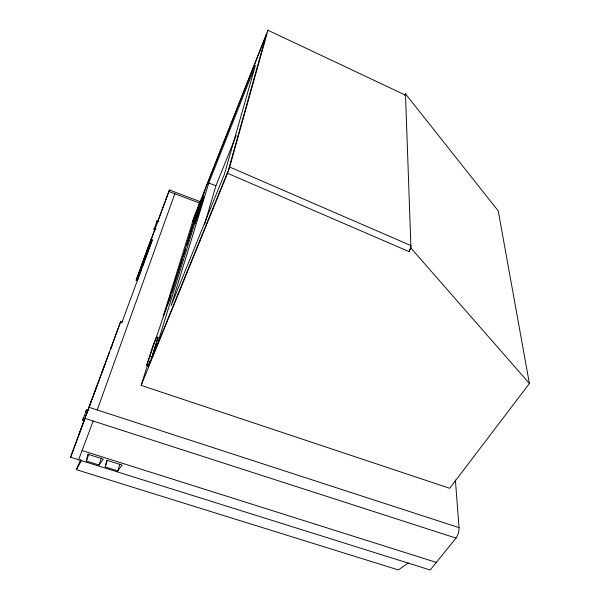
<?xml version="1.0" encoding="UTF-8"?>
<svg xmlns="http://www.w3.org/2000/svg" width="600" height="600" viewBox="0 0 600 600"><rect width="100%" height="100%" fill="white"/><g stroke="black" fill="none" stroke-linecap="round" stroke-linejoin="round"><path stroke-width="0.9" d="M196.958 214.507L196.822 215.07L196.005 214.77L198.007 209.272L196.897 212.587L197.722 212.895L198.345 210.952L197.888 212.01M86.4 461.033L87.817 454.237L103.297 459.112L99.06 465.007L86.4 461.033L88.875 453.982M105.218 466.98L106.748 460.245L122.108 465.09L117.773 470.918L105.218 466.98L107.422 460.215M404.79 95.153L405.472 93.825L498.232 210.892L529.403 383.49L449.7 488.287L141.15 385.38L228.885 169.882L268.013 30.03L194.13 216.757L163.2 316.388L164.265 313.928M157.267 222.9L169.417 190.02L200.985 201.923M197.183 211.425L196.657 212.962M204.623 224.272L215.94 185.738L236.212 135.368M208.808 183.015L171.195 305.46L224.483 174L255.428 65.347L208.808 183.015L215.94 185.738M196.98 214.132L194.197 223.08L194.925 223.358L197.572 216.712L203.618 197.123L202.905 196.853L200.64 202.575M153.705 353.618L155.655 347.355M195.57 218.978L197.767 213.12L197.062 212.858L194.873 218.715L195.57 218.978L195.87 218.01M198.48 209.618L198.233 210.428L200.115 205.545L199.222 205.208L198.45 206.978M196.478 214.417L196.042 215.415L196.74 215.678L197.175 214.68L196.478 214.417L195.885 215.933L196.583 216.195M200.138 205.163L199.267 204.765M117.773 470.918L119.873 464.145M197.265 210.757L198.038 211.05L197.73 212.025L199.56 207.33L198.788 207.045L196.958 211.733L198.788 207.045M199.868 205.98L200.767 203.452L199.875 203.115L192.548 226.635M199.642 206.077L201.487 201.12L200.805 200.858L197.587 209.288M195.66 220.47L156.435 347.048L228.18 170.873L266.13 35.258L205.605 188.377L196.837 216.435L194.197 223.08M194.925 223.358L199.642 208.132M146.648 365.543L152.85 345.847L156.495 336.832L158.047 337.365L151.935 356.993L148.238 366.082L146.648 365.543C162.615 319.478 178.02 273.21 192.248 226.522L198.165 208.485L193.05 221.212M169.252 301.327L171.195 295.103M171.75 293.325L182.565 258.645M183.12 256.868L185.61 248.865M186.72 245.31L192.27 227.52M197.34 210.09L199.222 205.208M197.962 208.103L199.875 203.115M152.392 355.942L156.368 343.642L152.392 355.942L152.79 356.077M200.205 202.455L200.91 202.657L200.205 202.455L199.792 203.4L200.475 203.655L200.325 204.157L199.635 203.895L200.22 202.403M197.737 208.808L200.805 200.858M153.067 355.185L155.572 347.13M197.812 211.447L198.653 208.763M199.485 206.077L200.317 203.392M141.15 385.38L147.27 365.888M148.238 366.082L149.843 360.945M99.06 465.007L101.422 457.935M97.238 409.957L174.833 193.74M408.21 562.957L398.393 569.94L76.373 469.665L80.692 459.592M84.36 420.668L82.657 420.12L83.28 418.41L84.983 418.957M85.815 411.638L86.438 409.935L88.117 410.475M111.735 345.885L111.885 345.48L111.615 346.192M155.422 230.01L153.945 229.47L154.387 228.278L155.858 228.817M156.81 221.767L157.245 220.59L158.7 221.123M455.385 479.993L459.037 527.648A7.665 2.993 -75 0 1 455.978 538.088L430.215 570L70.597 457.215L87.637 410.842M88.972 407.46L92.415 398.085M93.877 394.103L96.84 386.04M87.39 411.63L86.633 413.7L86.977 412.763M101.797 372.817L109.642 351.645M110.438 349.485L120.69 321.57L122.093 322.058M111.368 346.897L110.618 348.93M140.572 268.103L141.78 268.53L137.295 280.688L136.102 280.26L169.417 190.02M121.808 322.755L152.325 239.925L151.095 239.475L141.33 266.032L142.538 266.468L152.325 239.925M198.015 212.108L198.825 209.58L198.458 210.368M87.675 410.873L88.665 408.06M78.78 435.007L84.3 420.09M84.735 418.86L120.69 321.57M70.597 457.215L84.218 420.428M87.78 410.798L104.962 364.373M136.102 280.26L155.055 229.065M82.657 420.12L86.438 409.935M153.945 229.47L157.245 220.59M197.7 212.317L198.202 211.013M78.623 459.735L93.172 421.02M196.897 212.587L197.528 210.645L196.83 212.415M195.173 217.748L195.458 217.013L196.163 217.275L196.44 216.39L196.23 216.855L195.532 216.593L195.735 216.127M192.765 221.108L198.337 207.015M201.998 201.202L203.618 197.123M164.94 312.255L166.62 308.077M167.295 306.405L168.637 302.1M156.39 341.468L158.047 337.365M198.105 207.63L199.252 204.825M196.005 214.77L196.74 212.978M199.545 206.423L200.767 203.452M199.282 204.577L199.485 204.105L200.167 204.368M201.487 201.12L200.28 203.835L199.597 203.58M197.062 212.858L195.855 215.55L196.553 215.812L197.16 214.462M76.373 469.665L81.323 460.778M227.587 173.295L408.96 251.558L410.963 248.115L405.472 93.825M82.073 450.548L436.342 562.41M84.87 418.342L455.978 538.088M88.957 407.265L459.037 527.648M153.03 354.375L153.428 354.51M150.33 356.445L151.935 356.993M155.738 345.202L156.127 345.337M197.183 211.553L198 211.853M197.138 211.785L197.955 212.093M196.605 212.985L197.558 213.285M196.748 213.877L197.452 214.14M196.455 214.478L197.16 214.74M196.837 216.435L197.572 216.712M200.498 201.84L201.188 202.103M168.87 191.498L200.235 203.31M199.522 204.255L200.415 204.593M199.222 204.96L199.905 205.222L199.62 205.942L198.938 205.688M198.855 206.377L199.755 206.715M198.487 208.013L199.26 208.305M229.808 167.093L410.873 245.55A4.575 1.177 -68.7 0 1 408.96 251.558M267.96 30.247L405.518 95.168A3.218 0.608 -67.3 0 0 404.947 95.137M410.963 248.115L529.403 383.49"/></g></svg>
